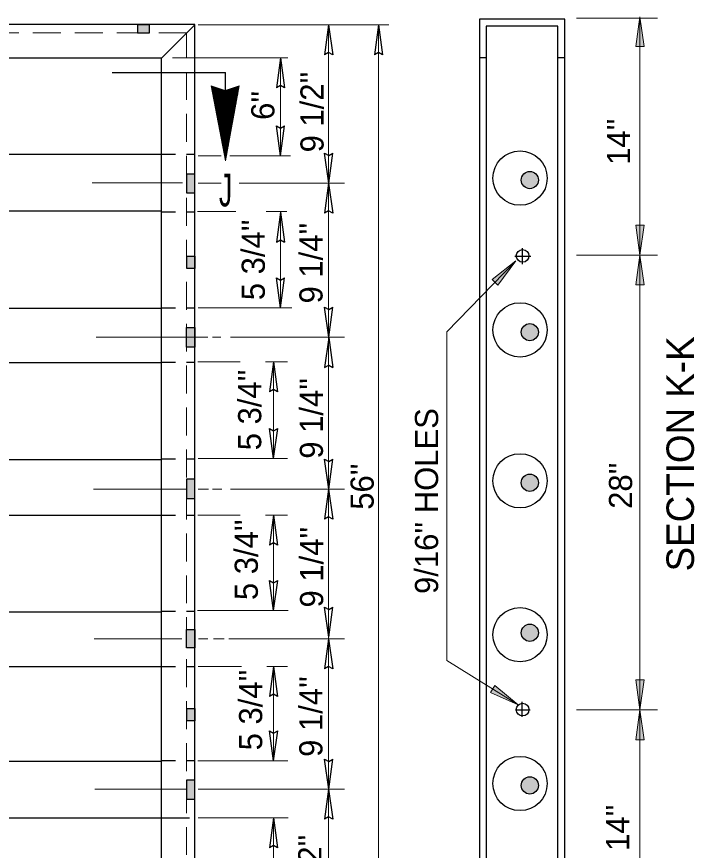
# Model space of a CAD drawing. Extents: x 139 to 512, y -134 to 135.
# Drawn here: x 377.86 to 414.97, y 31.48 to 77.09 of the extents above; entities that cross this region are included whole.
import ezdxf

# ---------------------------------------------------------------- set-up
doc = ezdxf.new("R2010")
doc.units = 0
doc.header["$LTSCALE"] = 0.51
doc.linetypes.add('MEDIUM_DASHED', pattern=[4.5, 3, -1.5])
doc.linetypes.add('SHORT_DASHED', pattern=[2.7, 1.5, -1.2])
doc.layers.add('1', color=7, linetype='Continuous', lineweight=13)

msp = doc.modelspace()

# ---------------------------------------------------------------- hatches: boundary and pattern name
at = {"layer": '1'}
for points in [[(411.9833, 77.0947), (412.2091, 75.4552), (411.7579, 75.4552)], [(384.4658, 76.2138), (385.1281, 76.2138), (385.1281, 76.6522), (384.4658, 76.6522)], [(387.6147, 68.482), (387.1624, 68.482), (387.1624, 67.4515), (387.6147, 67.4515)], [(406.429, 68.1553, 1), (405.4858, 68.1553, 1)], [(411.9833, 64.0537), (411.7579, 65.6939), (412.2091, 65.6939)], [(387.6147, 63.3235), (387.1666, 63.3235), (387.1666, 63.9902), (387.6147, 63.9902)], [(411.9833, 64.0537), (412.2091, 62.4142), (411.7579, 62.4142)], [(405.1902, 63.7323), (404.2096, 62.3984), (403.8863, 62.7127)], [(406.429, 59.8318, 1), (405.4858, 59.8318, 1)], [(387.6147, 59.0177), (387.1624, 59.0177), (387.1624, 60.0832), (387.6147, 60.0832)], [(406.429, 51.5938, 1), (405.4858, 51.5938, 1)], [(387.6147, 51.7799), (387.1624, 51.7799), (387.1624, 50.7397), (387.6147, 50.7397)], [(406.429, 43.3843, 1), (405.4858, 43.3843, 1)], [(387.6147, 42.5665), (387.1624, 42.5665), (387.1624, 43.5629), (387.6147, 43.5629)], [(411.9833, 39.1608), (411.7579, 40.8014), (412.2091, 40.8014)], [(405.3098, 39.4337), (403.8001, 40.1114), (404.0386, 40.4943)], [(387.6147, 38.569), (387.1666, 38.569), (387.1666, 39.2342), (387.6147, 39.2342)], [(411.9833, 39.1608), (412.2091, 37.5213), (411.7579, 37.5213)], [(387.6147, 35.3125), (387.1624, 35.3125), (387.1624, 34.2873), (387.6147, 34.2873)], [(406.429, 35.0323, 1), (405.4858, 35.0323, 1)]]:
    msp.add_hatch(color=256, dxfattribs=at).paths.add_polyline_path(points)

# ---------------------------------------------------------------- linework, layer by layer
for p, q in [((411.9833, 64.0537), (411.9833, 77.0947)), ((387.7999, 76.6487), (398.2347, 76.6487)), ((394.9414, 67.9859), (394.9414, 76.6487)), ((397.6711, 26.1712), (397.6711, 76.6487)), ((408.5044, 77.0077), (412.9463, 77.0077)), ((386.3978, 74.8487), (392.7079, 74.8487)), ((392.3059, 69.4877), (392.3059, 74.8487)), ((388.5151, 73.3064), (388.5151, 73.2967)), ((388.5511, 73.294), (388.5154, 73.294)), ((388.6388, 73.264), (388.5211, 73.264)), ((388.7254, 73.234), (388.5267, 73.234)), ((388.8124, 73.2037), (388.5327, 73.2037)), ((388.8998, 73.1737), (388.5383, 73.1737)), ((388.9864, 73.1437), (388.5443, 73.1437)), ((388.5451, 73.2959), (388.5451, 73.138)), ((389.0742, 73.1137), (388.5496, 73.1137)), ((389.1608, 73.0832), (388.5552, 73.0832)), ((389.2478, 73.0532), (388.5612, 73.0532)), ((389.9933, 73.0233), (388.5668, 73.0233)), ((389.9877, 72.9933), (388.5724, 72.9933)), ((388.5754, 73.2857), (388.5754, 72.9794)), ((388.6054, 73.2757), (388.6054, 72.8208)), ((388.6354, 73.2647), (388.6354, 72.6622)), ((388.6654, 73.2542), (388.6654, 72.5035)), ((388.6958, 73.2437), (388.6958, 72.3452)), ((388.7258, 73.234), (388.7258, 72.1867)), ((388.7558, 73.2235), (388.7558, 72.0277)), ((388.7858, 73.2127), (388.7858, 71.8694)), ((388.8162, 73.2022), (388.8162, 71.7108)), ((388.8462, 73.192), (388.8462, 71.5522)), ((388.8762, 73.1819), (388.8762, 71.3939)), ((388.9062, 73.1714), (388.9062, 71.2345)), ((388.9366, 73.1612), (388.9366, 71.0759)), ((388.9666, 73.1504), (388.9666, 70.9177)), ((388.9966, 73.1399), (388.9966, 70.759)), ((389.0266, 73.1294), (389.0266, 70.6)), ((389.0569, 73.1197), (389.0569, 70.4417)), ((389.0869, 73.1092), (389.0869, 70.2832)), ((389.1169, 73.0982), (389.1169, 70.1245)), ((389.1469, 73.0877), (389.1469, 69.9663)), ((389.1773, 73.0777), (389.1773, 69.8072)), ((389.2073, 73.0675), (389.2073, 69.6487)), ((389.2373, 73.057), (389.2373, 69.4904)), ((389.2673, 73.0462), (389.2673, 69.3317)), ((389.9989, 73.0532), (389.2894, 73.0532)), ((389.2977, 73.0559), (389.2977, 69.2234)), ((389.3277, 73.0657), (389.3277, 69.388)), ((389.3577, 73.0757), (389.3577, 69.5523)), ((390.0042, 73.0832), (389.3802, 73.0832)), ((389.3877, 73.0859), (389.3877, 69.7165)), ((389.4181, 73.0952), (389.4181, 69.8812)), ((389.4481, 73.1054), (389.4481, 70.0454)), ((390.0098, 73.1137), (389.4717, 73.1137)), ((389.4781, 73.1155), (389.4781, 70.2092)), ((389.5081, 73.1257), (389.5081, 70.3739)), ((389.5384, 73.1354), (389.5384, 70.5382)), ((390.0154, 73.1437), (389.5624, 73.1437)), ((389.5684, 73.1455), (389.5684, 70.7024)), ((389.5984, 73.1552), (389.5984, 70.867)), ((389.6284, 73.1654), (389.6284, 71.0309)), ((390.0211, 73.1737), (389.6539, 73.1737)), ((389.6588, 73.1752), (389.6588, 71.1955)), ((389.6888, 73.1852), (389.6888, 71.3602)), ((389.7188, 73.1954), (389.7188, 71.524)), ((390.0263, 73.2037), (389.7447, 73.2037)), ((389.7488, 73.2055), (389.7488, 71.6887)), ((389.7792, 73.2152), (389.7792, 71.8533)), ((389.8092, 73.2247), (389.8092, 72.0168)), ((390.0319, 73.234), (389.8351, 73.234)), ((389.8392, 73.2347), (389.8392, 72.1814)), ((389.8692, 73.2449), (389.8692, 72.346)), ((389.8996, 73.2547), (389.8996, 72.5099)), ((390.0376, 73.264), (389.9266, 73.264)), ((389.9296, 73.2647), (389.9296, 72.6745)), ((389.9596, 73.2749), (389.9596, 72.8392)), ((389.9896, 73.2843), (389.9896, 73.003)), ((390.0432, 73.294), (390.0173, 73.294)), ((390.0199, 73.2944), (390.0199, 73.1677)), ((389.9821, 72.9629), (388.5784, 72.9629)), ((389.9768, 72.9329), (388.5837, 72.9329)), ((389.9712, 72.9029), (388.5897, 72.9029)), ((389.9656, 72.8729), (388.5953, 72.8729)), ((389.9599, 72.8425), (388.6009, 72.8425)), ((389.9547, 72.8125), (388.6069, 72.8125)), ((389.9491, 72.7825), (388.6126, 72.7825)), ((389.9434, 72.7525), (388.6186, 72.7525)), ((389.9378, 72.7222), (388.6238, 72.7222)), ((389.9326, 72.6922), (388.6294, 72.6922)), ((389.9269, 72.6622), (388.6354, 72.6622)), ((389.9217, 72.6322), (388.6411, 72.6322)), ((389.9161, 72.6017), (388.6467, 72.6017)), ((389.9108, 72.5717), (388.6527, 72.5717)), ((389.9052, 72.5417), (388.6579, 72.5417)), ((389.8996, 72.5117), (388.6639, 72.5117)), ((389.8939, 72.4814), (388.6696, 72.4814)), ((389.8887, 72.4514), (388.6752, 72.4514)), ((389.8831, 72.4214), (388.6812, 72.4214)), ((389.8774, 72.3914), (388.6868, 72.3914)), ((389.8718, 72.361), (388.6928, 72.361)), ((389.8666, 72.331), (388.6981, 72.331)), ((389.8609, 72.301), (388.7037, 72.301)), ((389.8553, 72.271), (388.7097, 72.271)), ((389.8497, 72.2407), (388.7153, 72.2407)), ((389.8444, 72.2107), (388.7209, 72.2107)), ((389.8388, 72.1807), (388.7269, 72.1807)), ((389.8332, 72.1507), (388.7322, 72.1507)), ((389.8276, 72.1202), (388.7382, 72.1202)), ((389.8223, 72.0902), (388.7438, 72.0902)), ((389.8167, 72.0602), (388.7494, 72.0602)), ((389.8111, 72.0302), (388.7554, 72.0302)), ((389.8054, 71.9999), (388.7611, 71.9999)), ((389.8002, 71.9699), (388.7671, 71.9699)), ((389.7946, 71.9399), (388.7723, 71.9399)), ((389.7889, 71.9099), (388.7779, 71.9099)), ((389.7833, 71.8795), (388.7839, 71.8795)), ((389.7784, 71.8495), (388.7896, 71.8495)), ((389.7728, 71.8195), (388.7952, 71.8195)), ((389.7672, 71.7895), (388.8012, 71.7895)), ((389.7616, 71.7592), (388.8064, 71.7592)), ((389.7563, 71.7292), (388.8124, 71.7292)), ((389.7507, 71.6992), (388.8181, 71.6992)), ((389.7451, 71.6692), (388.8237, 71.6692)), ((389.7394, 71.6388), (388.8297, 71.6388)), ((389.7342, 71.6088), (388.8353, 71.6088)), ((389.7286, 71.5787), (388.8413, 71.5787)), ((389.7229, 71.5487), (388.8466, 71.5487)), ((389.7173, 71.5184), (388.8522, 71.5184)), ((389.7121, 71.4884), (388.8582, 71.4884)), ((389.7068, 71.4584), (388.8638, 71.4584)), ((389.7012, 71.4284), (388.8694, 71.4284)), ((389.6959, 71.398), (388.8754, 71.398)), ((389.6903, 71.368), (388.8807, 71.368)), ((389.6847, 71.338), (388.8867, 71.338)), ((389.6791, 71.308), (388.8923, 71.308)), ((389.6738, 71.2777), (388.8979, 71.2777)), ((389.6682, 71.2477), (388.9039, 71.2477)), ((389.6626, 71.2177), (388.9096, 71.2177)), ((389.6569, 71.1877), (388.9156, 71.1877)), ((389.6517, 71.1572), (388.9208, 71.1572)), ((389.6461, 71.1273), (388.9264, 71.1273)), ((389.6408, 71.0973), (388.9324, 71.0973)), ((389.6352, 71.0673), (388.9381, 71.0673)), ((389.6299, 71.0369), (388.9437, 71.0369)), ((389.6243, 71.0069), (388.9497, 71.0069)), ((389.6187, 70.9769), (388.9549, 70.9769)), ((389.6131, 70.9469), (388.9609, 70.9469)), ((389.6078, 70.9165), (388.9666, 70.9165)), ((389.6022, 70.8865), (388.9722, 70.8865)), ((389.5966, 70.8565), (388.9782, 70.8565)), ((389.5909, 70.8265), (388.9838, 70.8265)), ((389.5857, 70.7962), (388.9898, 70.7962)), ((389.5801, 70.7662), (388.9951, 70.7662)), ((389.5744, 70.7362), (389.0007, 70.7362)), ((389.5688, 70.7062), (389.0067, 70.7062)), ((389.5636, 70.6757), (389.0123, 70.6757)), ((389.5579, 70.6457), (389.0179, 70.6457)), ((389.5523, 70.6157), (389.0239, 70.6157)), ((389.5467, 70.5858), (389.0292, 70.5858)), ((389.5414, 70.5554), (389.0352, 70.5554)), ((389.5358, 70.5254), (389.0408, 70.5254)), ((389.5302, 70.4954), (389.0464, 70.4954)), ((389.5246, 70.4654), (389.0524, 70.4654)), ((389.5193, 70.435), (389.0581, 70.435)), ((389.5137, 70.405), (389.0641, 70.405)), ((389.5081, 70.375), (389.0693, 70.375)), ((389.5024, 70.345), (389.0749, 70.345)), ((389.4976, 70.3147), (389.0809, 70.3147)), ((389.4919, 70.2847), (389.0866, 70.2847)), ((389.4863, 70.2547), (389.0922, 70.2547)), ((389.4807, 70.2247), (389.0982, 70.2247)), ((389.4754, 70.1942), (389.1034, 70.1942)), ((389.4698, 70.1642), (389.1094, 70.1642)), ((389.4642, 70.1342), (389.1151, 70.1342)), ((389.4586, 70.1042), (389.1207, 70.1042)), ((389.4533, 70.0739), (389.1267, 70.0739)), ((389.4477, 70.0439), (389.1323, 70.0439)), ((389.4421, 70.0139), (389.1383, 70.0139)), ((389.4364, 69.9839), (389.1436, 69.9839)), ((389.4312, 69.9535), (389.1492, 69.9535)), ((389.4256, 69.9235), (389.1552, 69.9235)), ((389.4199, 69.8935), (389.1608, 69.8935)), ((389.4143, 69.8635), (389.1664, 69.8635)), ((389.4091, 69.8332), (389.1724, 69.8332)), ((389.4034, 69.8032), (389.1777, 69.8032)), ((387.7999, 69.4877), (389.0487, 69.4877)), ((389.3978, 69.7732), (389.1837, 69.7732)), ((389.3922, 69.7432), (389.1893, 69.7432)), ((389.3869, 69.7127), (389.1949, 69.7127)), ((389.3813, 69.6827), (389.2009, 69.6827)), ((389.3757, 69.6527), (389.2066, 69.6527)), ((389.3701, 69.6227), (389.2126, 69.6227)), ((389.3648, 69.5924), (389.2178, 69.5924)), ((389.3592, 69.5624), (389.2234, 69.5624)), ((389.3536, 69.5324), (389.2294, 69.5324)), ((389.3479, 69.5024), (389.2351, 69.5024)), ((389.3431, 69.472), (389.2407, 69.472)), ((389.3374, 69.442), (389.2467, 69.442)), ((389.3318, 69.412), (389.2519, 69.412)), ((389.3262, 69.382), (389.2579, 69.382)), ((389.3209, 69.3517), (389.2636, 69.3517)), ((389.5264, 69.4877), (392.8489, 69.4877)), ((389.3153, 69.3217), (389.2692, 69.3217)), ((389.3097, 69.2917), (389.2752, 69.2917)), ((389.3041, 69.2617), (389.2808, 69.2617)), ((389.2988, 69.2313), (389.2868, 69.2313)), ((389.2932, 69.2013), (389.2921, 69.2013)), ((381.9961, 68.005), (386.9442, 68.005)), ((387.7999, 67.9859), (389.0487, 67.9859)), ((390.0357, 67.9859), (395.8002, 67.9859)), ((394.9414, 59.5537), (394.9414, 67.9859)), ((387.7681, 66.4322), (389.8591, 66.4322)), ((391.5244, 66.4322), (392.6442, 66.4322)), ((392.3059, 61.1707), (392.3059, 66.3689)), ((408.5044, 64.0537), (412.9463, 64.0537)), ((387.7999, 61.1707), (392.9191, 61.1707)), ((382.2034, 59.5537), (388.3268, 59.5537)), ((388.5833, 59.5537), (389.0393, 59.5537)), ((389.5666, 59.5532), (395.8002, 59.5552)), ((394.9414, 51.2365), (394.9414, 59.5537)), ((387.7771, 58.213), (390.1021, 58.213)), ((391.4746, 58.213), (392.6787, 58.213)), ((391.9238, 52.9229), (391.9238, 58.213)), ((387.7999, 52.9229), (392.6944, 52.9229)), ((387.1594, 51.2365), (382.0666, 51.2365)), ((387.7999, 51.2365), (388.3557, 51.2365)), ((388.5833, 51.2365), (389.0967, 51.2365)), ((389.5666, 51.2365), (395.8002, 51.2365)), ((394.9414, 42.9202), (394.9414, 51.2365)), ((387.7771, 49.8272), (390.1021, 49.8272)), ((391.4746, 49.8272), (392.6944, 49.8272)), ((391.9238, 44.6058), (391.9238, 49.8272)), ((387.7542, 44.6058), (392.7263, 44.6058)), ((386.9033, 43.0457), (382.0943, 43.0457)), ((387.8127, 43.0457), (388.3268, 43.0457)), ((388.6407, 43.0457), (389.2103, 43.0457)), ((389.4739, 43.0457), (395.8002, 43.0457)), ((387.7999, 41.5315), (390.1726, 41.5315)), ((391.5642, 41.5315), (392.6944, 41.5315)), ((391.9238, 36.382), (391.9238, 41.5315)), ((408.5044, 39.1608), (412.9463, 39.1608)), ((387.7771, 36.382), (392.7102, 36.382)), ((387.1452, 34.8347), (382.1371, 34.8347)), ((387.7999, 34.8347), (395.8002, 34.8347)), ((387.7999, 33.2635), (392.7263, 33.2635)), ((391.9238, 28.0184), (391.9238, 33.2635))]:
    msp.add_line(p, q, dxfattribs=at)
at = {"layer": '1', "lineweight": 25}
for p, q in [((385.7918, 74.8165), (387.5866, 76.639)), ((394.9407, 76.6487), (394.7149, 75.0089)), ((394.9407, 76.6487), (395.1661, 75.0089)), ((397.6699, 76.6487), (397.4449, 75.0089)), ((397.6699, 76.6487), (397.8961, 75.0089)), ((392.3052, 74.8484), (392.0802, 73.2082)), ((392.3052, 74.8484), (392.5306, 73.2082)), ((403.5694, 74.8487), (403.1944, 74.8487)), ((407.8658, 74.8487), (407.4908, 74.8487)), ((383.0854, 74.0373), (389.2894, 74.0373)), ((389.2894, 69.8362), (389.2894, 74.0373)), ((392.3071, 69.4877), (392.0813, 71.1277)), ((392.3071, 69.4877), (392.5321, 71.1277)), ((339.0068, 69.5774), (385.7821, 69.5774)), ((394.9422, 67.9859), (394.7172, 69.6262)), ((394.9422, 67.9859), (395.1672, 69.6262)), ((394.9407, 67.9855), (394.7149, 66.3452)), ((394.9407, 67.9855), (395.1661, 66.3452)), ((339.0068, 66.4765), (385.7821, 66.4765)), ((392.3071, 66.3978), (392.0813, 64.7579)), ((392.3071, 66.3978), (392.5321, 64.7579)), ((405.5584, 63.5482), (405.5584, 64.4272)), ((405.1313, 63.9899), (406.0148, 63.9899)), ((392.3071, 61.171), (392.0813, 62.8109)), ((392.3071, 61.171), (392.5321, 62.8109)), ((339.0068, 61.1369), (385.7821, 61.1369)), ((394.9422, 59.554), (394.7172, 61.1939)), ((394.9422, 59.554), (395.1672, 61.1939)), ((394.9422, 59.5379), (394.7172, 57.898)), ((394.9422, 59.5379), (395.1672, 57.898)), ((339.0068, 58.1732), (385.7821, 58.1732)), ((391.9231, 58.2127), (391.6981, 56.5724)), ((391.9231, 58.2127), (392.1484, 56.5724)), ((391.9249, 52.9232), (391.6992, 54.5632)), ((391.9249, 52.9232), (392.1499, 54.5632)), ((339.0068, 52.8712), (385.7821, 52.8712)), ((394.9422, 51.2372), (394.7172, 52.8772)), ((394.9422, 51.2372), (395.1672, 52.8772)), ((394.9407, 51.2365), (394.7149, 49.5967)), ((394.9407, 51.2365), (395.1661, 49.5967)), ((339.0068, 49.828), (385.7821, 49.828)), ((391.9231, 49.8269), (391.6981, 48.1867)), ((391.9231, 49.8269), (392.1484, 48.1867)), ((391.9249, 44.6065), (391.6992, 46.2467)), ((391.9249, 44.6065), (392.1499, 46.2467)), ((394.9422, 43.1504), (394.7172, 44.7899)), ((394.9422, 43.1504), (395.1672, 44.7899)), ((339.0068, 44.5372), (385.7821, 44.5372)), ((394.9407, 43.045), (394.7149, 41.4055)), ((394.9407, 43.045), (395.1661, 41.4055)), ((339.0068, 41.539), (385.7821, 41.539)), ((391.9231, 41.5312), (391.6981, 39.8912)), ((391.9231, 41.5312), (392.1484, 39.8912)), ((405.5457, 38.7817), (405.5457, 39.6014)), ((405.1673, 39.1747), (405.9679, 39.1747)), ((391.9249, 36.3824), (391.6992, 38.0227)), ((391.9249, 36.3824), (392.1499, 38.0227)), ((339.0068, 36.3577), (385.7821, 36.3577)), ((394.9422, 34.8347), (394.7172, 36.4747)), ((394.9422, 34.8347), (395.1672, 36.4747)), ((394.9407, 34.8344), (394.7149, 33.1938)), ((394.9407, 34.8344), (395.1661, 33.1938)), ((339.0068, 33.2575), (385.7821, 33.2575)), ((391.9231, 33.2624), (391.6981, 31.6229)), ((391.9231, 33.2624), (392.1484, 31.6229))]:
    msp.add_line(p, q, dxfattribs=at)
at = {"layer": '1', "linetype": 'SHORT_DASHED', "lineweight": 25}
for p, q in [((385.7821, 69.5782), (387.6136, 69.5782)), ((385.7821, 66.4079), (387.6136, 66.4079)), ((385.7821, 61.1692), (387.6136, 61.1692)), ((385.7821, 58.1819), (387.6136, 58.1819)), ((385.7821, 52.8952), (387.6136, 52.8952)), ((385.7821, 49.816), (387.6136, 49.816)), ((385.7821, 44.5754), (387.6136, 44.5754)), ((385.7821, 41.5312), (387.6136, 41.5312)), ((385.7821, 36.3937), (387.6136, 36.3937))]:
    msp.add_line(p, q, dxfattribs=at)
at = {"layer": '1', "linetype": 'MEDIUM_DASHED', "lineweight": 25}
msp.add_line((385.7821, 33.2575), (387.6136, 33.2575), dxfattribs=at)
at = {"layer": '1'}
for points in [[(411.9833, 77.0947), (412.2091, 75.4552), (411.7579, 75.4552)], [(388.5132, 73.3067), (389.2928, 69.1979), (390.0443, 73.303), (389.2688, 73.0462)], [(411.9833, 64.0537), (411.7579, 65.6939), (412.2091, 65.6939)], [(411.9833, 64.0537), (412.2091, 62.4142), (411.7579, 62.4142)], [(405.1902, 63.7323), (404.2096, 62.3984), (403.8863, 62.7127)], [(411.9833, 39.1608), (411.7579, 40.8014), (412.2091, 40.8014)], [(405.3098, 39.4337), (403.8001, 40.1114), (404.0386, 40.4943)], [(411.9833, 39.1608), (412.2091, 37.5213), (411.7579, 37.5213)]]:
    msp.add_lwpolyline(points, close=True, dxfattribs=at)
at = {"layer": '1', "lineweight": 25}
for points in [[(337.1757, 26.1857), (387.6136, 26.1857), (387.6136, 76.6627), (337.1757, 76.6627)], [(384.4658, 76.2138), (385.1281, 76.2138), (385.1281, 76.6522), (384.4658, 76.6522)], [(403.1944, 26.5945), (407.8658, 26.5945), (407.8658, 76.9495), (403.1944, 76.9495)], [(403.5694, 26.9695), (407.4908, 26.9695), (407.4908, 76.5745), (403.5694, 76.5745)], [(339.0068, 28.0169), (385.7821, 28.0169), (385.7821, 74.8312), (339.0068, 74.8312)], [(387.6147, 68.482), (387.1624, 68.482), (387.1624, 67.4515), (387.6147, 67.4515)], [(387.6147, 63.3235), (387.1666, 63.3235), (387.1666, 63.9902), (387.6147, 63.9902)], [(387.6147, 59.0177), (387.1624, 59.0177), (387.1624, 60.0832), (387.6147, 60.0832)], [(387.6147, 51.7799), (387.1624, 51.7799), (387.1624, 50.7397), (387.6147, 50.7397)], [(387.6147, 42.5665), (387.1624, 42.5665), (387.1624, 43.5629), (387.6147, 43.5629)], [(387.6147, 38.569), (387.1666, 38.569), (387.1666, 39.2342), (387.6147, 39.2342)], [(387.6147, 35.3125), (387.1624, 35.3125), (387.1624, 34.2873), (387.6147, 34.2873)]]:
    msp.add_lwpolyline(points, close=True, dxfattribs=at)
at = {"layer": '1', "linetype": 'MEDIUM_DASHED'}
msp.add_lwpolyline([(337.6257, 26.6357), (387.1636, 26.6357), (387.1636, 76.2127), (337.6257, 76.2127)], close=True, dxfattribs=at)
at = {"layer": '1', "lineweight": 25}
for points in [[(395.1661, 75.0089), (394.9381, 75.1357), (394.7149, 75.0089)], [(397.8961, 75.0089), (397.6681, 75.1357), (397.4449, 75.0089)], [(392.5306, 73.2082), (392.3029, 73.3349), (392.0802, 73.2082)], [(392.0813, 71.1277), (392.3093, 71.0009), (392.5321, 71.1277)], [(394.7172, 69.6262), (394.9444, 69.499), (395.1672, 69.6262)], [(395.1661, 66.3452), (394.9381, 66.4724), (394.7149, 66.3452)], [(392.0813, 64.7579), (392.3093, 64.885), (392.5321, 64.7579)], [(392.0813, 62.8109), (392.3093, 62.6837), (392.5321, 62.8109)], [(394.7172, 61.1939), (394.9444, 61.0667), (395.1672, 61.1939)], [(394.7172, 57.898), (394.9444, 58.0247), (395.1672, 57.898)], [(392.1484, 56.5724), (391.9208, 56.6992), (391.6981, 56.5724)], [(391.6992, 54.5632), (391.9272, 54.436), (392.1499, 54.5632)], [(394.7172, 52.8772), (394.9444, 52.7504), (395.1672, 52.8772)], [(395.1661, 49.5967), (394.9381, 49.7234), (394.7149, 49.5967)], [(392.1484, 48.1867), (391.9208, 48.3134), (391.6981, 48.1867)], [(391.6992, 46.2467), (391.9272, 46.1197), (392.1499, 46.2467)], [(394.7172, 44.7899), (394.9444, 44.6632), (395.1672, 44.7899)], [(395.1661, 41.4055), (394.9381, 41.5319), (394.7149, 41.4055)], [(392.1484, 39.8912), (391.9208, 40.0184), (391.6981, 39.8912)], [(391.6992, 38.0227), (391.9272, 37.8959), (392.1499, 38.0227)], [(394.7172, 36.4747), (394.9444, 36.3479), (395.1672, 36.4747)], [(395.1661, 33.1938), (394.9381, 33.3209), (394.7149, 33.1938)], [(392.1484, 31.6229), (391.9208, 31.75), (391.6981, 31.6229)]]:
    msp.add_lwpolyline(points, dxfattribs=at)
at = {"layer": '1'}
for points in [[(411.9833, 26.6174), (411.9833, 39.1608), (411.9833, 64.0537)], [(405.3098, 39.4337), (401.4147, 41.8672), (401.4147, 59.8432), (405.1902, 63.7323)], [(394.9414, 26.1712), (394.9414, 34.8347), (394.9414, 43.0457)]]:
    msp.add_lwpolyline(points, dxfattribs=at)
at = {"layer": '1', "lineweight": 25}
for centre, radius in [((405.4226, 68.26), 1.4849), ((405.9574, 68.1553), 0.4716), ((405.5587, 64.0079), 0.3465), ((405.4226, 59.9552), 1.4849), ((405.9574, 59.8318), 0.4716), ((405.4226, 51.6985), 1.4849), ((405.9574, 51.5938), 0.4716), ((405.4226, 43.2796), 1.4849), ((405.9574, 43.3843), 0.4716), ((405.5587, 39.1797), 0.3465), ((405.4226, 35.137), 1.4849), ((405.9574, 35.0323), 0.4716)]:
    msp.add_circle(centre, radius, dxfattribs=at)

# ---------------------------------------------------------------- texts
at = {"layer": '1'}
for s, height, p in [("9 1/2''", 1.268, (394.6632, 69.6689)), ("6''", 1.268, (391.9696, 71.4479)), ("14''", 1.268, (411.4486, 68.9875)), ("5 3/4''", 1.268, (391.4457, 61.5809)), ("9 1/4''", 1.268, (394.6073, 61.4027)), ('SECTION K-K', 1.505, (414.9439, 46.7417)), ("5 3/4''", 1.268, (391.2496, 53.3695)), ("9 1/4''", 1.268, (394.6287, 52.9087)), (" 9/16'' HOLES", 1.268, (400.9351, 45.037)), ("56''", 1.268, (397.4071, 50.116)), ("28''", 1.268, (411.5566, 50.1662)), ("5 3/4''", 1.268, (391.0636, 45.1724)), ("9 1/4''", 1.268, (394.6414, 44.7662)), ("5 3/4''", 1.268, (391.3013, 36.9505)), ("9 1/4''", 1.268, (394.5991, 36.5932)), ("14''", 1.268, (411.4006, 31.45)), ("9 1/2''", 1.268, (394.5409, 27.9202))]:
    msp.add_text(s, height=height, rotation=90, dxfattribs=at).set_placement(p)
at = {"layer": '1', "width": 0.6}
msp.add_text('J', height=1.8, dxfattribs=at).set_placement((388.9343, 66.712))

doc.saveas('drawing.dxf')
